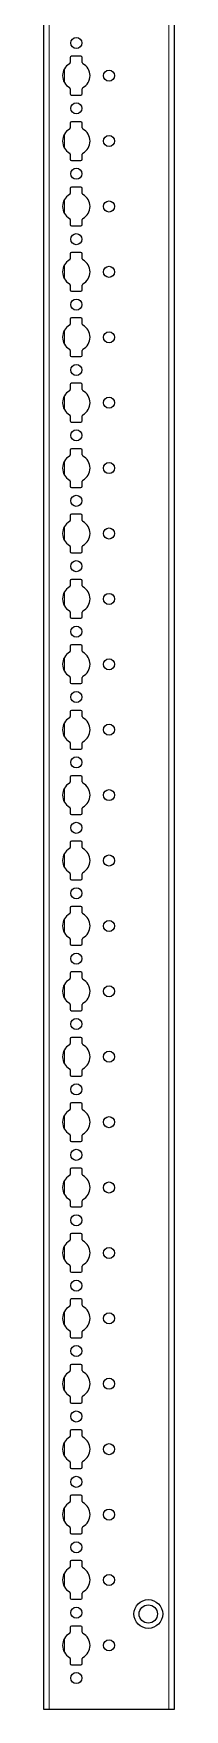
# Model space of a CAD drawing. Header units: millimetres. Extents: x -199 to 3211, y -2047 to 1507.
# Drawn here: x 3162 to 3211, y -852 to -211 of the extents above; entities that cross this region are included whole.
import ezdxf

# ---------------------------------------------------------------- set-up
doc = ezdxf.new("R2010")
doc.units = ezdxf.units.MM

msp = doc.modelspace()

# ---------------------------------------------------------------- linework, layer by layer
at = {"color": 7, "linetype": 'Continuous', "lineweight": 25}
for p, q in [((3161.56, -851.79), (3161.56, 447.21)), ((3211.26, 447.21), (3211.26, -851.79)), ((3171.61, -220.39), (3171.61, -222.27)), ((3175.71, -219.89), (3172.11, -219.89)), ((3176.21, -222.27), (3176.21, -220.39)), ((3171.61, -232.32), (3171.61, -234.19)), ((3172.11, -234.69), (3175.71, -234.69)), ((3176.21, -234.19), (3176.21, -232.32)), ((3171.61, -245.39), (3171.61, -247.27)), ((3175.71, -244.89), (3172.11, -244.89)), ((3176.21, -247.27), (3176.21, -245.39)), ((3171.61, -257.32), (3171.61, -259.19)), ((3172.11, -259.69), (3175.71, -259.69)), ((3176.21, -259.19), (3176.21, -257.32)), ((3171.61, -270.39), (3171.61, -272.27)), ((3175.71, -269.89), (3172.11, -269.89)), ((3176.21, -272.27), (3176.21, -270.39)), ((3171.61, -282.32), (3171.61, -284.19)), ((3172.11, -284.69), (3175.71, -284.69)), ((3176.21, -284.19), (3176.21, -282.32)), ((3171.61, -295.39), (3171.61, -297.27)), ((3175.71, -294.89), (3172.11, -294.89)), ((3176.21, -297.27), (3176.21, -295.39)), ((3171.61, -307.32), (3171.61, -309.19)), ((3176.21, -309.19), (3176.21, -307.32)), ((3172.11, -309.69), (3175.71, -309.69)), ((3175.71, -319.89), (3172.11, -319.89)), ((3171.61, -320.39), (3171.61, -322.27)), ((3176.21, -322.27), (3176.21, -320.39)), ((3171.61, -332.32), (3171.61, -334.19)), ((3176.21, -334.19), (3176.21, -332.32)), ((3172.11, -334.69), (3175.71, -334.69)), ((3171.61, -345.39), (3171.61, -347.27)), ((3175.71, -344.89), (3172.11, -344.89)), ((3176.21, -347.27), (3176.21, -345.39)), ((3171.61, -357.32), (3171.61, -359.19)), ((3176.21, -359.19), (3176.21, -357.32)), ((3172.11, -359.69), (3175.71, -359.69)), ((3171.61, -370.39), (3171.61, -372.27)), ((3175.71, -369.89), (3172.11, -369.89)), ((3176.21, -372.27), (3176.21, -370.39)), ((3171.61, -382.32), (3171.61, -384.19)), ((3176.21, -384.19), (3176.21, -382.32)), ((3172.11, -384.69), (3175.71, -384.69)), ((3171.61, -395.39), (3171.61, -397.27)), ((3175.71, -394.89), (3172.11, -394.89)), ((3176.21, -397.27), (3176.21, -395.39)), ((3171.61, -407.32), (3171.61, -409.19)), ((3172.11, -409.69), (3175.71, -409.69)), ((3176.21, -409.19), (3176.21, -407.32)), ((3171.61, -420.39), (3171.61, -422.27)), ((3175.71, -419.89), (3172.11, -419.89)), ((3176.21, -422.27), (3176.21, -420.39)), ((3171.61, -432.32), (3171.61, -434.19)), ((3172.11, -434.69), (3175.71, -434.69)), ((3176.21, -434.19), (3176.21, -432.32)), ((3171.61, -445.39), (3171.61, -447.27)), ((3175.71, -444.89), (3172.11, -444.89)), ((3176.21, -447.27), (3176.21, -445.39)), ((3171.61, -457.32), (3171.61, -459.19)), ((3172.11, -459.69), (3175.71, -459.69)), ((3176.21, -459.19), (3176.21, -457.32)), ((3171.61, -470.39), (3171.61, -472.27)), ((3175.71, -469.89), (3172.11, -469.89)), ((3176.21, -472.27), (3176.21, -470.39)), ((3171.61, -482.32), (3171.61, -484.19)), ((3172.11, -484.69), (3175.71, -484.69)), ((3176.21, -484.19), (3176.21, -482.32)), ((3171.61, -495.39), (3171.61, -497.27)), ((3175.71, -494.89), (3172.11, -494.89)), ((3176.21, -497.27), (3176.21, -495.39)), ((3171.61, -507.32), (3171.61, -509.19)), ((3172.11, -509.69), (3175.71, -509.69)), ((3176.21, -509.19), (3176.21, -507.32)), ((3171.61, -520.39), (3171.61, -522.27)), ((3175.71, -519.89), (3172.11, -519.89)), ((3176.21, -522.27), (3176.21, -520.39)), ((3171.61, -532.32), (3171.61, -534.19)), ((3172.11, -534.69), (3175.71, -534.69)), ((3176.21, -534.19), (3176.21, -532.32)), ((3171.61, -545.39), (3171.61, -547.27)), ((3175.71, -544.89), (3172.11, -544.89)), ((3176.21, -547.27), (3176.21, -545.39)), ((3171.61, -557.32), (3171.61, -559.19)), ((3176.21, -559.19), (3176.21, -557.32)), ((3172.11, -559.69), (3175.71, -559.69)), ((3175.71, -569.89), (3172.11, -569.89)), ((3171.61, -570.39), (3171.61, -572.27)), ((3176.21, -572.27), (3176.21, -570.39)), ((3171.61, -582.32), (3171.61, -584.19)), ((3176.21, -584.19), (3176.21, -582.32)), ((3172.11, -584.69), (3175.71, -584.69)), ((3171.61, -595.39), (3171.61, -597.27)), ((3175.71, -594.89), (3172.11, -594.89)), ((3176.21, -597.27), (3176.21, -595.39)), ((3171.61, -607.32), (3171.61, -609.19)), ((3176.21, -609.19), (3176.21, -607.32)), ((3172.11, -609.69), (3175.71, -609.69)), ((3171.61, -620.39), (3171.61, -622.27)), ((3175.71, -619.89), (3172.11, -619.89)), ((3176.21, -622.27), (3176.21, -620.39)), ((3171.61, -632.32), (3171.61, -634.19)), ((3176.21, -634.19), (3176.21, -632.32)), ((3172.11, -634.69), (3175.71, -634.69)), ((3171.61, -645.39), (3171.61, -647.27)), ((3175.71, -644.89), (3172.11, -644.89)), ((3176.21, -647.27), (3176.21, -645.39)), ((3171.61, -657.32), (3171.61, -659.19)), ((3172.11, -659.69), (3175.71, -659.69)), ((3176.21, -659.19), (3176.21, -657.32)), ((3171.61, -670.39), (3171.61, -672.27)), ((3175.71, -669.89), (3172.11, -669.89)), ((3176.21, -672.27), (3176.21, -670.39)), ((3171.61, -682.32), (3171.61, -684.19)), ((3172.11, -684.69), (3175.71, -684.69)), ((3176.21, -684.19), (3176.21, -682.32)), ((3171.61, -695.39), (3171.61, -697.27)), ((3175.71, -694.89), (3172.11, -694.89)), ((3176.21, -697.27), (3176.21, -695.39)), ((3171.61, -707.32), (3171.61, -709.19)), ((3172.11, -709.69), (3175.71, -709.69)), ((3176.21, -709.19), (3176.21, -707.32)), ((3171.61, -720.39), (3171.61, -722.27)), ((3175.71, -719.89), (3172.11, -719.89)), ((3176.21, -722.27), (3176.21, -720.39)), ((3171.61, -732.32), (3171.61, -734.19)), ((3172.11, -734.69), (3175.71, -734.69)), ((3176.21, -734.19), (3176.21, -732.32)), ((3171.61, -745.39), (3171.61, -747.27)), ((3175.71, -744.89), (3172.11, -744.89)), ((3176.21, -747.27), (3176.21, -745.39)), ((3171.61, -757.32), (3171.61, -759.19)), ((3172.11, -759.69), (3175.71, -759.69)), ((3176.21, -759.19), (3176.21, -757.32)), ((3171.61, -770.39), (3171.61, -772.27)), ((3175.71, -769.89), (3172.11, -769.89)), ((3176.21, -772.27), (3176.21, -770.39)), ((3171.61, -782.32), (3171.61, -784.19)), ((3172.11, -784.69), (3175.71, -784.69)), ((3176.21, -784.19), (3176.21, -782.32)), ((3171.61, -795.39), (3171.61, -797.27)), ((3175.71, -794.89), (3172.11, -794.89)), ((3176.21, -797.27), (3176.21, -795.39)), ((3171.61, -807.32), (3171.61, -809.19)), ((3172.11, -809.69), (3175.71, -809.69)), ((3176.21, -809.19), (3176.21, -807.32)), ((3175.71, -819.89), (3172.11, -819.89)), ((3171.61, -820.39), (3171.61, -822.27)), ((3176.21, -822.27), (3176.21, -820.39)), ((3171.61, -832.32), (3171.61, -834.19)), ((3176.21, -834.19), (3176.21, -832.32)), ((3172.11, -834.69), (3175.71, -834.69)), ((3163.56, -851.79), (3161.56, -851.79)), ((3209.26, -851.79), (3163.56, -851.79)), ((3211.26, -851.79), (3209.26, -851.79))]:
    msp.add_line(p, q, dxfattribs=at)
at = {"color": 8, "linetype": 'Continuous', "lineweight": 18}
for p, q in [((3163.56, 447.21), (3163.56, -851.79)), ((3209.26, -851.79), (3209.26, 447.21)), ((3169.41, -224.59), (3169.41, -230)), ((3169.41, -249.59), (3169.41, -255)), ((3169.41, -274.59), (3169.41, -280)), ((3169.41, -299.59), (3169.41, -305)), ((3169.41, -324.59), (3169.41, -330)), ((3169.41, -349.59), (3169.41, -355)), ((3169.41, -374.59), (3169.41, -380)), ((3169.41, -399.59), (3169.41, -405)), ((3169.41, -424.59), (3169.41, -430)), ((3169.41, -449.59), (3169.41, -455)), ((3169.41, -474.59), (3169.41, -480)), ((3169.41, -499.59), (3169.41, -505)), ((3169.41, -524.59), (3169.41, -530)), ((3169.41, -549.59), (3169.41, -555)), ((3169.41, -574.59), (3169.41, -580)), ((3169.41, -599.59), (3169.41, -605)), ((3169.41, -624.59), (3169.41, -630)), ((3169.41, -649.59), (3169.41, -655)), ((3169.41, -674.59), (3169.41, -680)), ((3169.41, -699.59), (3169.41, -705)), ((3169.41, -724.59), (3169.41, -730)), ((3169.41, -749.59), (3169.41, -755)), ((3169.41, -774.59), (3169.41, -780)), ((3169.41, -799.59), (3169.41, -805)), ((3169.41, -824.59), (3169.41, -830))]:
    msp.add_line(p, q, dxfattribs=at)
at = {"color": 7, "linetype": 'Continuous', "lineweight": 25}
for centre, radius in [((3173.91, -214.79), 2.12), ((3186.41, -227.29), 2.12), ((3173.91, -239.79), 2.12), ((3186.41, -252.29), 2.12), ((3173.91, -264.79), 2.12), ((3186.41, -277.29), 2.12), ((3173.91, -289.79), 2.12), ((3186.41, -302.29), 2.12), ((3173.91, -314.79), 2.12), ((3186.41, -327.29), 2.12), ((3173.91, -339.79), 2.12), ((3186.41, -352.29), 2.12), ((3173.91, -364.79), 2.12), ((3186.41, -377.29), 2.12), ((3173.91, -389.79), 2.12), ((3186.41, -402.29), 2.12), ((3173.91, -414.79), 2.12), ((3186.41, -427.29), 2.12), ((3173.91, -439.79), 2.12), ((3186.41, -452.29), 2.12), ((3173.91, -464.79), 2.12), ((3186.41, -477.29), 2.12), ((3173.91, -489.79), 2.12), ((3186.41, -502.29), 2.12), ((3173.91, -514.79), 2.12), ((3186.41, -527.29), 2.12), ((3173.91, -539.79), 2.12), ((3186.41, -552.29), 2.12), ((3173.91, -564.79), 2.12), ((3186.41, -577.29), 2.12), ((3173.91, -589.79), 2.12), ((3186.41, -602.29), 2.12), ((3173.91, -614.79), 2.12), ((3186.41, -627.29), 2.12), ((3173.91, -639.79), 2.12), ((3186.41, -652.29), 2.12), ((3173.91, -664.79), 2.12), ((3186.41, -677.29), 2.12), ((3173.91, -689.79), 2.12), ((3186.41, -702.29), 2.12), ((3173.91, -714.79), 2.12), ((3186.41, -727.29), 2.12), ((3173.91, -739.79), 2.12), ((3186.41, -752.29), 2.12), ((3173.91, -764.79), 2.12), ((3186.41, -777.29), 2.12), ((3173.91, -789.79), 2.12), ((3186.41, -802.29), 2.12), ((3173.91, -814.79), 2.12), ((3201.41, -815.29), 5.5), ((3201.41, -815.29), 3.5), ((3186.41, -827.29), 2.12), ((3173.91, -839.79), 2.12)]:
    msp.add_circle(centre, radius, dxfattribs=at)
for centre, radius, start, end in [((3173.91, -227.29), 5.25, 119.14074, 240.85926), ((3171.11, -222.27), 0.5, 299.14074, 0), ((3172.11, -220.39), 0.5, 90, 180), ((3175.71, -220.39), 0.5, 0, 90), ((3176.71, -222.27), 0.5, 180, 240.85926), ((3173.91, -227.29), 5.25, 299.14074, 60.85926), ((3171.11, -232.32), 0.5, 0, 60.85926), ((3172.11, -234.19), 0.5, 180, 270), ((3175.71, -234.19), 0.5, 270, 0), ((3176.71, -232.32), 0.5, 119.14074, 180), ((3173.91, -252.29), 5.25, 119.14074, 240.85926), ((3171.11, -247.27), 0.5, 299.14074, 0), ((3172.11, -245.39), 0.5, 90, 180), ((3175.71, -245.39), 0.5, 0, 90), ((3176.71, -247.27), 0.5, 180, 240.85926), ((3173.91, -252.29), 5.25, 299.14074, 60.85926), ((3171.11, -257.32), 0.5, 0, 60.85926), ((3172.11, -259.19), 0.5, 180, 270), ((3175.71, -259.19), 0.5, 270, 0), ((3176.71, -257.32), 0.5, 119.14074, 180), ((3173.91, -277.29), 5.25, 119.14074, 240.85926), ((3171.11, -272.27), 0.5, 299.14074, 0), ((3172.11, -270.39), 0.5, 90, 180), ((3175.71, -270.39), 0.5, 0, 90), ((3176.71, -272.27), 0.5, 180, 240.85926), ((3173.91, -277.29), 5.25, 299.14074, 60.85926), ((3171.11, -282.32), 0.5, 0, 60.85926), ((3172.11, -284.19), 0.5, 180, 270), ((3175.71, -284.19), 0.5, 270, 0), ((3176.71, -282.32), 0.5, 119.14074, 180), ((3173.91, -302.29), 5.25, 119.14074, 240.85926), ((3171.11, -297.27), 0.5, 299.14074, 0), ((3172.11, -295.39), 0.5, 90, 180), ((3175.71, -295.39), 0.5, 0, 90), ((3176.71, -297.27), 0.5, 180, 240.85926), ((3173.91, -302.29), 5.25, 299.14074, 60.85926), ((3171.11, -307.32), 0.5, 0, 60.85926), ((3176.71, -307.32), 0.5, 119.14074, 180), ((3172.11, -309.19), 0.5, 180, 270), ((3175.71, -309.19), 0.5, 270, 0), ((3172.11, -320.39), 0.5, 90, 180), ((3175.71, -320.39), 0.5, 0, 90), ((3173.91, -327.29), 5.25, 119.14074, 240.85926), ((3171.11, -322.27), 0.5, 299.14074, 0), ((3176.71, -322.27), 0.5, 180, 240.85926), ((3173.91, -327.29), 5.25, 299.14074, 60.85926), ((3171.11, -332.32), 0.5, 0, 60.85926), ((3176.71, -332.32), 0.5, 119.14074, 180), ((3172.11, -334.19), 0.5, 180, 270), ((3175.71, -334.19), 0.5, 270, 0), ((3172.11, -345.39), 0.5, 90, 180), ((3175.71, -345.39), 0.5, 0, 90), ((3173.91, -352.29), 5.25, 119.14074, 240.85926), ((3171.11, -347.27), 0.5, 299.14074, 0), ((3176.71, -347.27), 0.5, 180, 240.85926), ((3173.91, -352.29), 5.25, 299.14074, 60.85926), ((3171.11, -357.32), 0.5, 0, 60.85926), ((3176.71, -357.32), 0.5, 119.14074, 180), ((3172.11, -359.19), 0.5, 180, 270), ((3175.71, -359.19), 0.5, 270, 0), ((3172.11, -370.39), 0.5, 90, 180), ((3175.71, -370.39), 0.5, 0, 90), ((3173.91, -377.29), 5.25, 119.14074, 240.85926), ((3171.11, -372.27), 0.5, 299.14074, 0), ((3176.71, -372.27), 0.5, 180, 240.85926), ((3173.91, -377.29), 5.25, 299.14074, 60.85926), ((3171.11, -382.32), 0.5, 0, 60.85926), ((3172.11, -384.19), 0.5, 180, 270), ((3175.71, -384.19), 0.5, 270, 0), ((3176.71, -382.32), 0.5, 119.14074, 180), ((3172.11, -395.39), 0.5, 90, 180), ((3175.71, -395.39), 0.5, 0, 90), ((3173.91, -402.29), 5.25, 119.14074, 240.85926), ((3171.11, -397.27), 0.5, 299.14074, 0), ((3176.71, -397.27), 0.5, 180, 240.85926), ((3173.91, -402.29), 5.25, 299.14074, 60.85926), ((3171.11, -407.32), 0.5, 0, 60.85926), ((3172.11, -409.19), 0.5, 180, 270), ((3175.71, -409.19), 0.5, 270, 0), ((3176.71, -407.32), 0.5, 119.14074, 180), ((3173.91, -427.29), 5.25, 119.14074, 240.85926), ((3171.11, -422.27), 0.5, 299.14074, 0), ((3172.11, -420.39), 0.5, 90, 180), ((3175.71, -420.39), 0.5, 0, 90), ((3176.71, -422.27), 0.5, 180, 240.85926), ((3173.91, -427.29), 5.25, 299.14074, 60.85926), ((3171.11, -432.32), 0.5, 0, 60.85926), ((3172.11, -434.19), 0.5, 180, 270), ((3175.71, -434.19), 0.5, 270, 0), ((3176.71, -432.32), 0.5, 119.14074, 180), ((3173.91, -452.29), 5.25, 119.14074, 240.85926), ((3171.11, -447.27), 0.5, 299.14074, 0), ((3172.11, -445.39), 0.5, 90, 180), ((3175.71, -445.39), 0.5, 0, 90), ((3176.71, -447.27), 0.5, 180, 240.85926), ((3173.91, -452.29), 5.25, 299.14074, 60.85926), ((3171.11, -457.32), 0.5, 0, 60.85926), ((3172.11, -459.19), 0.5, 180, 270), ((3175.71, -459.19), 0.5, 270, 0), ((3176.71, -457.32), 0.5, 119.14074, 180), ((3173.91, -477.29), 5.25, 119.14074, 240.85926), ((3171.11, -472.27), 0.5, 299.14074, 0), ((3172.11, -470.39), 0.5, 90, 180), ((3175.71, -470.39), 0.5, 0, 90), ((3176.71, -472.27), 0.5, 180, 240.85926), ((3173.91, -477.29), 5.25, 299.14074, 60.85926), ((3171.11, -482.32), 0.5, 0, 60.85926), ((3172.11, -484.19), 0.5, 180, 270), ((3175.71, -484.19), 0.5, 270, 0), ((3176.71, -482.32), 0.5, 119.14074, 180), ((3173.91, -502.29), 5.25, 119.14074, 240.85926), ((3171.11, -497.27), 0.5, 299.14074, 0), ((3172.11, -495.39), 0.5, 90, 180), ((3175.71, -495.39), 0.5, 0, 90), ((3176.71, -497.27), 0.5, 180, 240.85926), ((3173.91, -502.29), 5.25, 299.14074, 60.85926), ((3171.11, -507.32), 0.5, 0, 60.85926), ((3172.11, -509.19), 0.5, 180, 270), ((3175.71, -509.19), 0.5, 270, 0), ((3176.71, -507.32), 0.5, 119.14074, 180), ((3173.91, -527.29), 5.25, 119.14074, 240.85926), ((3171.11, -522.27), 0.5, 299.14074, 0), ((3172.11, -520.39), 0.5, 90, 180), ((3175.71, -520.39), 0.5, 0, 90), ((3176.71, -522.27), 0.5, 180, 240.85926), ((3173.91, -527.29), 5.25, 299.14074, 60.85926), ((3171.11, -532.32), 0.5, 0, 60.85926), ((3172.11, -534.19), 0.5, 180, 270), ((3175.71, -534.19), 0.5, 270, 0), ((3176.71, -532.32), 0.5, 119.14074, 180), ((3173.91, -552.29), 5.25, 119.14074, 240.85926), ((3171.11, -547.27), 0.5, 299.14074, 0), ((3172.11, -545.39), 0.5, 90, 180), ((3175.71, -545.39), 0.5, 0, 90), ((3176.71, -547.27), 0.5, 180, 240.85926), ((3173.91, -552.29), 5.25, 299.14074, 60.85926), ((3171.11, -557.32), 0.5, 0, 60.85926), ((3176.71, -557.32), 0.5, 119.14074, 180), ((3172.11, -559.19), 0.5, 180, 270), ((3175.71, -559.19), 0.5, 270, 0), ((3172.11, -570.39), 0.5, 90, 180), ((3175.71, -570.39), 0.5, 0, 90), ((3173.91, -577.29), 5.25, 119.14074, 240.85926), ((3171.11, -572.27), 0.5, 299.14074, 0), ((3176.71, -572.27), 0.5, 180, 240.85926), ((3173.91, -577.29), 5.25, 299.14074, 60.85926), ((3171.11, -582.32), 0.5, 0, 60.85926), ((3176.71, -582.32), 0.5, 119.14074, 180), ((3172.11, -584.19), 0.5, 180, 270), ((3175.71, -584.19), 0.5, 270, 0), ((3172.11, -595.39), 0.5, 90, 180), ((3175.71, -595.39), 0.5, 0, 90), ((3173.91, -602.29), 5.25, 119.14074, 240.85926), ((3171.11, -597.27), 0.5, 299.14074, 0), ((3176.71, -597.27), 0.5, 180, 240.85926), ((3173.91, -602.29), 5.25, 299.14074, 60.85926), ((3171.11, -607.32), 0.5, 0, 60.85926), ((3176.71, -607.32), 0.5, 119.14074, 180), ((3172.11, -609.19), 0.5, 180, 270), ((3175.71, -609.19), 0.5, 270, 0), ((3172.11, -620.39), 0.5, 90, 180), ((3175.71, -620.39), 0.5, 0, 90), ((3173.91, -627.29), 5.25, 119.14074, 240.85926), ((3171.11, -622.27), 0.5, 299.14074, 0), ((3176.71, -622.27), 0.5, 180, 240.85926), ((3173.91, -627.29), 5.25, 299.14074, 60.85926), ((3171.11, -632.32), 0.5, 0, 60.85926), ((3172.11, -634.19), 0.5, 180, 270), ((3175.71, -634.19), 0.5, 270, 0), ((3176.71, -632.32), 0.5, 119.14074, 180), ((3172.11, -645.39), 0.5, 90, 180), ((3175.71, -645.39), 0.5, 0, 90), ((3173.91, -652.29), 5.25, 119.14074, 240.85926), ((3171.11, -647.27), 0.5, 299.14074, 0), ((3176.71, -647.27), 0.5, 180, 240.85926), ((3173.91, -652.29), 5.25, 299.14074, 60.85926), ((3171.11, -657.32), 0.5, 0, 60.85926), ((3172.11, -659.19), 0.5, 180, 270), ((3175.71, -659.19), 0.5, 270, 0), ((3176.71, -657.32), 0.5, 119.14074, 180), ((3171.11, -672.27), 0.5, 299.14074, 0), ((3172.11, -670.39), 0.5, 90, 180), ((3175.71, -670.39), 0.5, 0, 90), ((3176.71, -672.27), 0.5, 180, 240.85926), ((3173.91, -677.29), 5.25, 119.14074, 240.85926), ((3173.91, -677.29), 5.25, 299.14074, 60.85926), ((3171.11, -682.32), 0.5, 0, 60.85926), ((3172.11, -684.19), 0.5, 180, 270), ((3175.71, -684.19), 0.5, 270, 0), ((3176.71, -682.32), 0.5, 119.14074, 180), ((3173.91, -702.29), 5.25, 119.14074, 240.85926), ((3171.11, -697.27), 0.5, 299.14074, 0), ((3172.11, -695.39), 0.5, 90, 180), ((3175.71, -695.39), 0.5, 0, 90), ((3176.71, -697.27), 0.5, 180, 240.85926), ((3173.91, -702.29), 5.25, 299.14074, 60.85926), ((3171.11, -707.32), 0.5, 0, 60.85926), ((3172.11, -709.19), 0.5, 180, 270), ((3175.71, -709.19), 0.5, 270, 0), ((3176.71, -707.32), 0.5, 119.14074, 180), ((3173.91, -727.29), 5.25, 119.14074, 240.85926), ((3171.11, -722.27), 0.5, 299.14074, 0), ((3172.11, -720.39), 0.5, 90, 180), ((3175.71, -720.39), 0.5, 0, 90), ((3176.71, -722.27), 0.5, 180, 240.85926), ((3173.91, -727.29), 5.25, 299.14074, 60.85926), ((3171.11, -732.32), 0.5, 0, 60.85926), ((3172.11, -734.19), 0.5, 180, 270), ((3175.71, -734.19), 0.5, 270, 0), ((3176.71, -732.32), 0.5, 119.14074, 180), ((3173.91, -752.29), 5.25, 119.14074, 240.85926), ((3171.11, -747.27), 0.5, 299.14074, 0), ((3172.11, -745.39), 0.5, 90, 180), ((3175.71, -745.39), 0.5, 0, 90), ((3176.71, -747.27), 0.5, 180, 240.85926), ((3173.91, -752.29), 5.25, 299.14074, 60.85926), ((3171.11, -757.32), 0.5, 0, 60.85926), ((3172.11, -759.19), 0.5, 180, 270), ((3175.71, -759.19), 0.5, 270, 0), ((3176.71, -757.32), 0.5, 119.14074, 180), ((3173.91, -777.29), 5.25, 119.14074, 240.85926), ((3171.11, -772.27), 0.5, 299.14074, 0), ((3172.11, -770.39), 0.5, 90, 180), ((3175.71, -770.39), 0.5, 0, 90), ((3176.71, -772.27), 0.5, 180, 240.85926), ((3173.91, -777.29), 5.25, 299.14074, 60.85926), ((3171.11, -782.32), 0.5, 0, 60.85926), ((3172.11, -784.19), 0.5, 180, 270), ((3175.71, -784.19), 0.5, 270, 0), ((3176.71, -782.32), 0.5, 119.14074, 180), ((3173.91, -802.29), 5.25, 119.14074, 240.85926), ((3171.11, -797.27), 0.5, 299.14074, 0), ((3172.11, -795.39), 0.5, 90, 180), ((3175.71, -795.39), 0.5, 0, 90), ((3176.71, -797.27), 0.5, 180, 240.85926), ((3173.91, -802.29), 5.25, 299.14074, 60.85926), ((3171.11, -807.32), 0.5, 0, 60.85926), ((3176.71, -807.32), 0.5, 119.14074, 180), ((3172.11, -809.19), 0.5, 180, 270), ((3175.71, -809.19), 0.5, 270, 0), ((3172.11, -820.39), 0.5, 90, 180), ((3175.71, -820.39), 0.5, 0, 90), ((3173.91, -827.29), 5.25, 119.14074, 240.85926), ((3171.11, -822.27), 0.5, 299.14074, 0), ((3176.71, -822.27), 0.5, 180, 240.85926), ((3173.91, -827.29), 5.25, 299.14074, 60.85926), ((3171.11, -832.32), 0.5, 0, 60.85926), ((3176.71, -832.32), 0.5, 119.14074, 180), ((3172.11, -834.19), 0.5, 180, 270), ((3175.71, -834.19), 0.5, 270, 0)]:
    msp.add_arc(centre, radius, start, end, dxfattribs=at)

doc.saveas('drawing.dxf')
